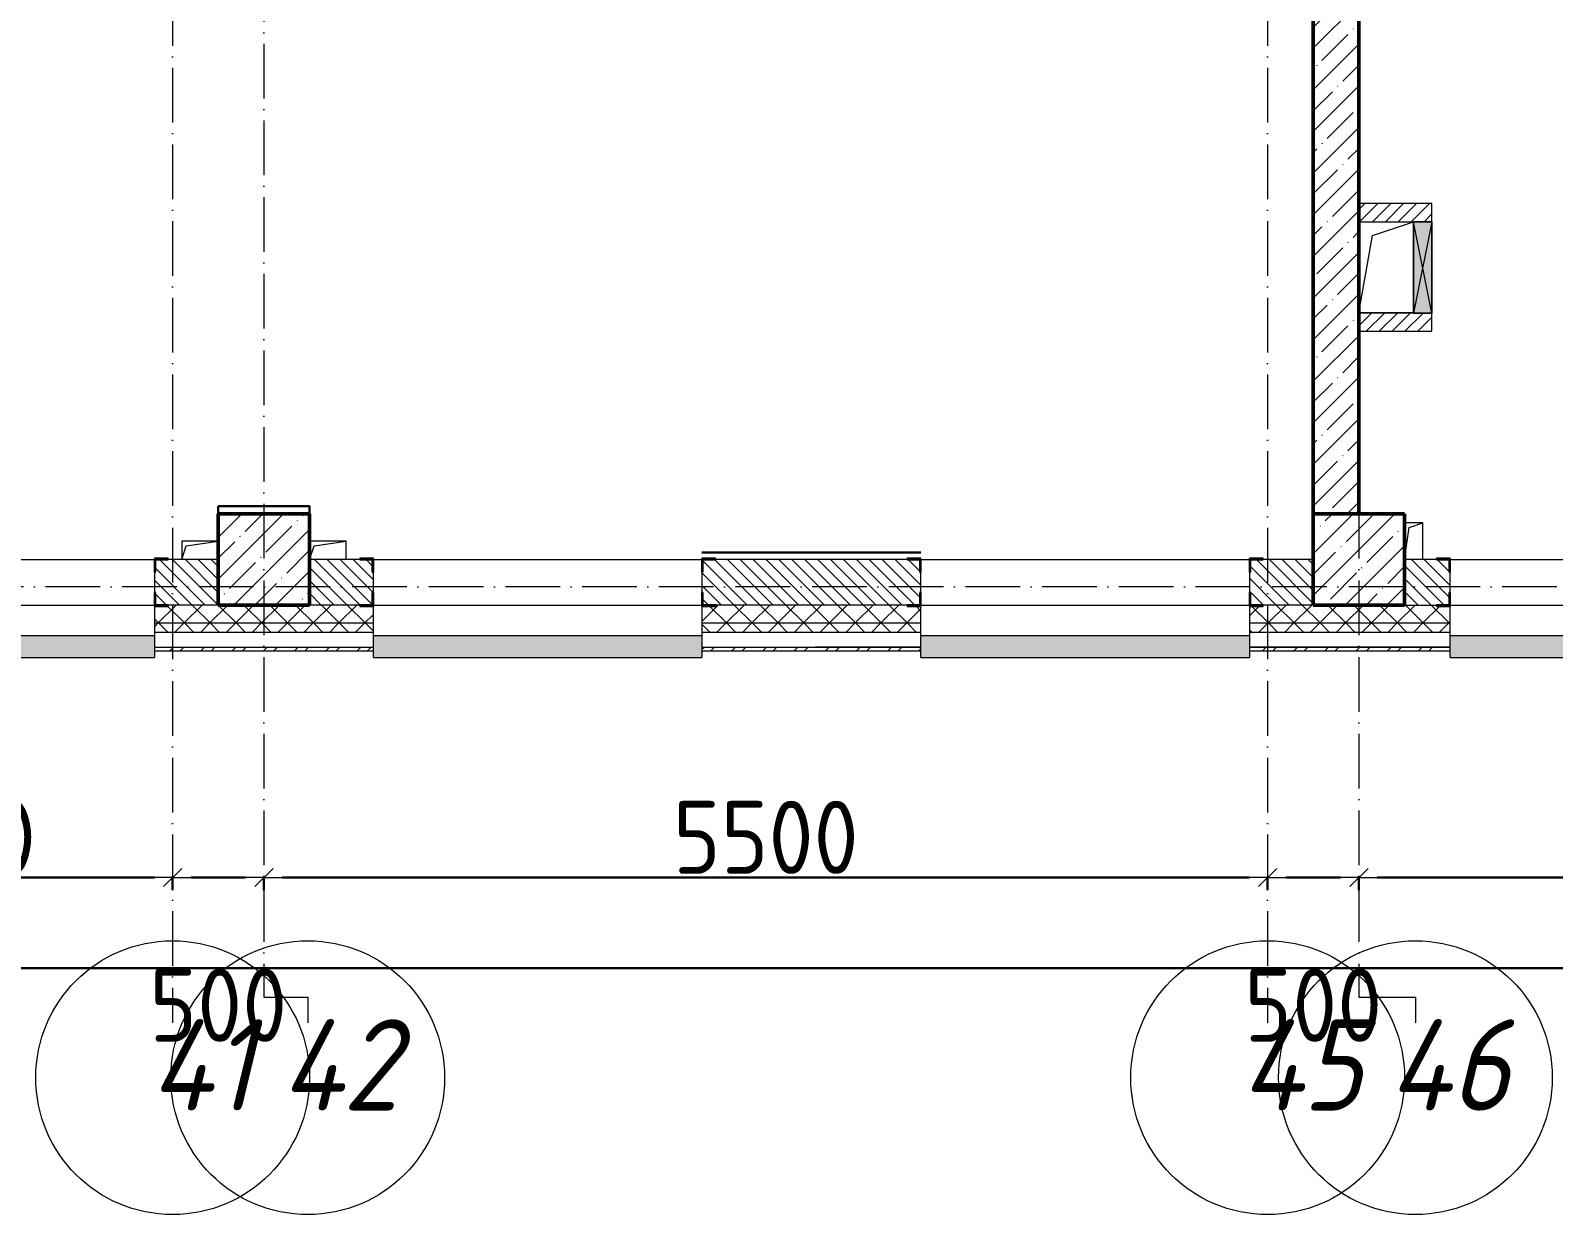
# Model space of a CAD drawing. Header units: millimetres. Extents: x -213536 to 1564669, y -45299 to 942238.
# Drawn here: x 600504 to 608849, y 623386 to 629874 of the extents above; entities that cross this region are included whole.
import ezdxf

# ---------------------------------------------------------------- set-up
doc = ezdxf.new("R2010")
doc.units = ezdxf.units.MM
doc.linetypes.add('50_200_ШТРИХ_1Т_ш5_п1_п1_', pattern=[700, 500, -100, 0, -100])
for name, color, linetype, lineweight in [('3.1) ЖБ окна 1.2 м', 102, 'Continuous', 30), ('5) Швы', 2, 'Continuous', 30), ('A-____-____-DIMS', 7, 'Continuous', 9), ('A-DETL-GENF-OTLN', 7, 'Continuous', 9), ('A-FLOR-____-OTLN', 7, 'Continuous', 9), ('A-GENM-____-MCUT', 7, 'Continuous', 25), ('A-GENM-____-OTLN', 7, 'Continuous', 9), ('A-GENM-____-OTLN-1', 7, 'Continuous', 25), ('A-GLAZ-____-OTLN', 7, 'Continuous', 9), ('A-WALL-____-MCUT', 7, 'Continuous', 13), ('A-WALL-____-MCUT-1', 7, 'Continuous', 9), ('A-WALL-____-MCUT-2', 7, 'Continuous', 50), ('A-WALL-____-OTLN', 7, 'Continuous', 9), ('A-WALL-____-PATT-1', 7, 'Continuous', 9), ('A-WALL-FNSH-MCUT-1', 7, 'Continuous', 9), ('S-COLS-____-MCUT', 7, 'Continuous', 50), ('S-COLS-____-OTLN', 7, 'Continuous', 9), ('S-GRID-____-IDEN', 7, 'Continuous', 9), ('S-GRID-____-OTLN', 7, 'Continuous', 9), ('S-GRID-____-OTLN-1', 7, '50_200_ШТРИХ_1Т_ш5_п1_п1_', 9)]:
    doc.layers.add(name, color=color, linetype=linetype, lineweight=lineweight)
doc.layers.add('A-GLAZ-____-OTLN-1', color=7, linetype='Continuous', lineweight=9, true_color=0xc0c0c0)
doc.styles.add('ISOCPEUR_I_9', font='isocpeui.ttf', dxfattribs={"width": 0.9, "height": 250})
doc.styles.add('СПДС', font='isocpeur.ttf', dxfattribs={"width": 0.9})
doc.dimstyles.new('Размера А3', dxfattribs={"dimtxt": 200, "dimasz": 100, "dimexe": 70, "dimexo": 100, "dimgap": 20, "dimtad": 1, "dimdec": 0, "dimrnd": 10, "dimzin": 0, "dimdsep": 46, "dimtxsty": 'СПДС', "dimblk": 'ARROWHEAD_6', "dimcen": 1, "dimclrd": 256, "dimclre": 256, "dimclrt": 256, "dimazin": 0, "dimtfac": 1, "dimtdec": 0, "dimtmove": 2, "dimatfit": 3, "dimfxl": 1, "dimtolj": 1, "dimtzin": 0, "dimarcsym": 0})
pattern_1 = [(135, (544282.637, 571544.04), (-35.35534, -35.35534), [])]
pattern_2 = [(45, (544282.64, 571544.04), (-70.71068, 70.71068), []), (135, (544282.64, 571544.04), (-70.71068, -70.71068), [])]
pattern_3 = [(45, (544282.637, 571544.04), (-35.35534, 35.35534), [])]
pattern_4 = [(45, (544282.64, 571544.04), (-85.53659, 85.53659), []), (45, (544339.66, 571544.04), (-85.53659, 85.53659), [])]

# ---------------------------------------------------------------- blocks, each defined once
blk = doc.blocks.new('BSC_Колонна _Прямоугольная - 500х500-V19-АР1_План отверстий 2 этажа в осях 1-64_Ю-ЯЯ')
at = {"layer": 'S-COLS-____-OTLN'}
h = blk.add_hatch(dxfattribs=at)
h.set_pattern_fill('FP_28', color=256, style=0, pattern_type=2)
h.set_pattern_definition([(45, (-63500, -55431.04), (-114.04925, 114.04925), []), (45, (-63385.95, -55431.04), (-114.04925, 114.04925), [201.613, -40.323, 3.353, -36.97])])
h.paths.add_polyline_path([(-250, -250), (250, -250), (250, 250), (-250, 250)], flags=0)
at = {"layer": 'S-COLS-____-MCUT'}
for p, q in [((250, 250), (-250, 250)), ((-250, 250), (-250, -250)), ((250, -250), (250, 250)), ((-250, -250), (250, -250))]:
    blk.add_line(p, q, dxfattribs=at)
blk = doc.blocks.new('BSC_Колонна _Прямоугольная - 500х500-V61-АР1_План отверстий 2 этажа в осях 1-64_Ю-ЯЯ')
at = {"layer": 'S-COLS-____-OTLN'}
h = blk.add_hatch(dxfattribs=at)
h.set_pattern_fill('FP_72', color=256, style=0, pattern_type=2)
h.set_pattern_definition([(45, (-57500, -55431.04), (-114.04925, 114.04925), []), (45, (-57385.95, -55431.04), (-114.04925, 114.04925), [201.613, -40.323, 3.353, -36.97])])
h.paths.add_polyline_path([(-250, -250), (250, -250), (250, 250), (-250, 250), (-250, 179.1)], flags=0)
at = {"layer": 'S-COLS-____-MCUT'}
for p, q in [((250, 250), (-250, 250)), ((-250, 250), (-250, -250)), ((250, -250), (250, 250)), ((-250, -250), (250, -250))]:
    blk.add_line(p, q, dxfattribs=at)
blk = doc.blocks.new('Фахверк_СКБ_Уголок - 250_2700-27497298-АР1_План отверстий 2 этажа в осях 1-64_Ю-ЯЯ')
at = {"layer": 'A-GENM-____-MCUT'}
for p, q in [((200, 181), (125, 181)), ((125, 181), (125, 106)), ((131, 106), (131, 175)), ((131, 175), (200, 175)), ((200, 175), (200, 181)), ((125, 106), (131, 106)), ((131, -6), (125, -6)), ((125, -6), (125, -81)), ((125, -81), (200, -81)), ((131, -75), (131, -6)), ((200, -75), (131, -75)), ((200, -81), (200, -75))]:
    blk.add_line(p, q, dxfattribs=at)
blk = doc.blocks.new('AR_Отверстие прямоугольное _в плите_ - AR_Отверстие прямоугольное _в плите_-V167-АР1_План отверстий 2 этажа в осях 1-64_Ю-ЯЯ')
at = {"layer": 'A-GENM-____-OTLN'}
for p, q in [((100, 50), (-100, 50)), ((-100, -50), (-75, 25)), ((-75, 25), (100, 50)), ((100, -50), (100, 50))]:
    blk.add_line(p, q, dxfattribs=at)
blk = doc.blocks.new('AR_Отверстие прямоугольное _в плите_ - AR_Отверстие прямоугольное _в плите_-30510843-АР1_План отверстий 2 этажа в осях 1-64_Ю-ЯЯ')
at = {"layer": 'A-GENM-____-OTLN'}
for p, q in [((50, 100), (-50, 100)), ((-25, 75), (50, 100)), ((50, -100), (50, 100)), ((-50, -100), (-25, 75))]:
    blk.add_line(p, q, dxfattribs=at)
blk = doc.blocks.new('AR_Отверстие прямоугольное _в плите_ - AR_Отверстие прямоугольное _в плите_-V175-АР1_План отверстий 2 этажа в осях 1-64_Ю-ЯЯ')
at = {"layer": 'A-GENM-____-OTLN'}
for p, q in [((100, 50), (-100, 50)), ((-100, 50), (-100, -50)), ((-100, -50), (-75, 25)), ((-75, 25), (100, 50))]:
    blk.add_line(p, q, dxfattribs=at)
blk = doc.blocks.new('AR_Отверстие прямоугольное _в плите_ - AR_Отверстие прямоугольное _в плите_-V185-АР1_План отверстий 2 этажа в осях 1-64_Ю-ЯЯ')
at = {"layer": 'A-GENM-____-OTLN'}
for p, q in [((-150, -250), (-75, 175)), ((-75, 175), (148.4, 249.5)), ((-150, -250), (150, -250))]:
    blk.add_line(p, q, dxfattribs=at)
blk = doc.blocks.new('Отлив_СКБ - Отлив витража_120_НВФ-31885687-АР1_План отверстий 2 этажа в осях 1-64_Ю-ЯЯ')
at = {"layer": 'A-GLAZ-____-OTLN-1'}
for points in [[(0, 0), (0, -2), (1800, -2), (1800, 0), (1023.3, 0)], [(0, -83), (0, -120), (1800, -120), (1800, -2), (0, -2), (0, -63)]]:
    blk.add_hatch(color=256, dxfattribs=at).paths.add_polyline_path(points, flags=0)
at = {"layer": 'A-GLAZ-____-OTLN'}
for p, q in [((0, 0), (1800, 0)), ((1800, -2), (0, -2)), ((0, -120), (0, -83)), ((1800, -83), (1800, -120)), ((0, -120), (1800, -120))]:
    blk.add_line(p, q, dxfattribs=at)
blk = doc.blocks.new('Отлив_СКБ - Отлив витража_120_НВФ-31885283-АР1_План отверстий 2 этажа в осях 1-64_Ю-ЯЯ')
at = {"layer": 'A-GLAZ-____-OTLN-1'}
for points in [[(426.1, -2), (1000, -2), (1000, 0), (0, 0), (0, -2)], [(426.1, -120), (1000, -120), (1000, -2), (0, -2), (0, -120)]]:
    blk.add_hatch(color=256, dxfattribs=at).paths.add_polyline_path(points, flags=0)
at = {"layer": 'A-GLAZ-____-OTLN'}
for p, q in [((0, 0), (1000, 0)), ((1000, -2), (0, -2)), ((0, -120), (0, -83)), ((1000, -83), (1000, -120)), ((0, -120), (1000, -120))]:
    blk.add_line(p, q, dxfattribs=at)
blk = doc.blocks.new('AR_Отверстие прямоугольное _в стене__БезПР - AR_Отверстие прямоугольное _в стене__БезПР-36789228-АР1_План отверстий 2 этажа в осях 1-64_Ю-ЯЯ')
at = {"layer": 'A-GLAZ-____-OTLN'}
blk.add_hatch(color=256, dxfattribs=at).paths.add_polyline_path([(250, -50), (250, 50), (-250, 50), (-250, -50), (-193.5, -50)], flags=0)
at = {"layer": 'A-DETL-GENF-OTLN'}
for p, q in [((-250, -50), (-250, 50)), ((-250, 50), (250, 50)), ((250, 50), (-250, -50)), ((-250, 50), (250, -50)), ((250, 50), (-250, 50)), ((-250, 50), (-250, -50)), ((250, 50), (250, -50)), ((250, -50), (250, 50)), ((250, -50), (-250, -50)), ((-250, -50), (250, -50))]:
    blk.add_line(p, q, dxfattribs=at)
at = {"layer": 'A-GLAZ-____-OTLN'}
blk.add_line((250, 50), (-250, 50), dxfattribs=at)
blk = doc.blocks.new('Ось сетки - Круг_Ø6_00__ISO-2_5_0_9K_-25732049-АР1_План отверстий 2 этажа в осях 1-64_Ю-ЯЯ')
at = {"layer": 'S-GRID-____-IDEN'}
blk.add_circle((0, 0), 3, dxfattribs=at)
blk = doc.blocks.new('ARROWHEAD_6')
at = {"color": 0, "linetype": 'Continuous'}
for p, q in [((0, 0), (-1, 0)), ((-0.5, -0.5), (0.5, 0.5))]:
    blk.add_line(p, q, dxfattribs=at)
blk = doc.blocks.new('*D5573')
at = {"layer": 'A-____-____-DIMS', "lineweight": -2, "transparency": 16777216}
for p, q in [((38908.3, 512710.5), (38908.3, 512634.4)), ((39008.3, 512704.4), (41308.3, 512704.4)), ((41408.3, 512710.5), (41408.3, 512634.4))]:
    blk.add_line(p, q, dxfattribs=at)
at = {"layer": 'Defpoints', "color": 0, "lineweight": 30, "transparency": 16777216}
for p in [(38908.3, 512810.5), (41408.3, 512810.5), (41408.3, 512704.4)]:
    blk.add_point(p, dxfattribs=at)
at = {"layer": 'A-____-____-DIMS', "lineweight": -2, "transparency": 16777216, "xscale": 100, "yscale": 100, "zscale": 100, "rotation": 180}
blk.add_blockref('ARROWHEAD_6', (38908.3, 512704.4), dxfattribs=at)
at = {"layer": 'A-____-____-DIMS', "lineweight": -2, "transparency": 16777216, "xscale": 100, "yscale": 100, "zscale": 100}
blk.add_blockref('ARROWHEAD_6', (41408.3, 512704.4), dxfattribs=at)
at = {"layer": 'A-____-____-DIMS', "transparency": 16777216, "insert": (40158.3, 512924.4), "char_height": 400, "width": 2.488, "attachment_point": 5, "style": 'СПДС'}
blk.add_mtext('\\A1;2500', dxfattribs=at)
blk = doc.blocks.new('*D5574')
at = {"layer": 'A-____-____-DIMS', "lineweight": -2, "transparency": 16777216}
for p, q in [((41408.3, 512710.5), (41408.3, 512634.4)), ((41508.3, 512704.4), (41808.3, 512704.4)), ((41908.3, 512710.5), (41908.3, 512634.4))]:
    blk.add_line(p, q, dxfattribs=at)
at = {"layer": 'Defpoints', "color": 0, "lineweight": 30, "transparency": 16777216}
for p in [(41408.3, 512810.5), (41908.3, 512810.5), (41908.3, 512704.4)]:
    blk.add_point(p, dxfattribs=at)
at = {"layer": 'A-____-____-DIMS', "lineweight": -2, "transparency": 16777216, "xscale": 100, "yscale": 100, "zscale": 100, "rotation": 180}
blk.add_blockref('ARROWHEAD_6', (41408.3, 512704.4), dxfattribs=at)
at = {"layer": 'A-____-____-DIMS', "lineweight": -2, "transparency": 16777216, "xscale": 100, "yscale": 100, "zscale": 100}
blk.add_blockref('ARROWHEAD_6', (41908.3, 512704.4), dxfattribs=at)
at = {"layer": 'A-____-____-DIMS', "transparency": 16777216, "insert": (41658.3, 512004.4), "char_height": 400, "width": 1.866, "attachment_point": 5, "style": 'СПДС'}
blk.add_mtext('\\A1;500', dxfattribs=at)
blk = doc.blocks.new('*D5575')
at = {"layer": 'A-____-____-DIMS', "lineweight": -2, "transparency": 16777216}
for p, q in [((41908.3, 512710.5), (41908.3, 512634.4)), ((42008.3, 512704.4), (47308.3, 512704.4)), ((47408.3, 512710.5), (47408.3, 512634.4))]:
    blk.add_line(p, q, dxfattribs=at)
at = {"layer": 'Defpoints', "color": 0, "lineweight": 30, "transparency": 16777216}
for p in [(41908.3, 512810.5), (47408.3, 512810.5), (47408.3, 512704.4)]:
    blk.add_point(p, dxfattribs=at)
at = {"layer": 'A-____-____-DIMS', "lineweight": -2, "transparency": 16777216, "xscale": 100, "yscale": 100, "zscale": 100, "rotation": 180}
blk.add_blockref('ARROWHEAD_6', (41908.3, 512704.4), dxfattribs=at)
at = {"layer": 'A-____-____-DIMS', "lineweight": -2, "transparency": 16777216, "xscale": 100, "yscale": 100, "zscale": 100}
blk.add_blockref('ARROWHEAD_6', (47408.3, 512704.4), dxfattribs=at)
at = {"layer": 'A-____-____-DIMS', "transparency": 16777216, "insert": (44658.3, 512924.4), "char_height": 400, "width": 2.488, "attachment_point": 5, "style": 'СПДС'}
blk.add_mtext('\\A1;5500', dxfattribs=at)
blk = doc.blocks.new('*D5576')
at = {"layer": 'A-____-____-DIMS', "lineweight": -2, "transparency": 16777216}
for p, q in [((47408.3, 512710.5), (47408.3, 512634.4)), ((47508.3, 512704.4), (47808.3, 512704.4)), ((47908.3, 512710.5), (47908.3, 512634.4))]:
    blk.add_line(p, q, dxfattribs=at)
at = {"layer": 'Defpoints', "color": 0, "lineweight": 30, "transparency": 16777216}
for p in [(47408.3, 512810.5), (47908.3, 512810.5), (47908.3, 512704.4)]:
    blk.add_point(p, dxfattribs=at)
at = {"layer": 'A-____-____-DIMS', "lineweight": -2, "transparency": 16777216, "xscale": 100, "yscale": 100, "zscale": 100, "rotation": 180}
blk.add_blockref('ARROWHEAD_6', (47408.3, 512704.4), dxfattribs=at)
at = {"layer": 'A-____-____-DIMS', "lineweight": -2, "transparency": 16777216, "xscale": 100, "yscale": 100, "zscale": 100}
blk.add_blockref('ARROWHEAD_6', (47908.3, 512704.4), dxfattribs=at)
at = {"layer": 'A-____-____-DIMS', "transparency": 16777216, "insert": (47658.3, 512004.4), "char_height": 400, "width": 1.866, "attachment_point": 5, "style": 'СПДС'}
blk.add_mtext('\\A1;500', dxfattribs=at)
blk = doc.blocks.new('*D5577')
at = {"layer": 'A-____-____-DIMS', "lineweight": -2, "transparency": 16777216}
for p, q in [((47908.3, 512710.5), (47908.3, 512634.4)), ((48008.3, 512704.4), (51008.3, 512704.4)), ((51108.3, 512710.5), (51108.3, 512634.4))]:
    blk.add_line(p, q, dxfattribs=at)
at = {"layer": 'Defpoints', "color": 0, "lineweight": 30, "transparency": 16777216}
for p in [(47908.3, 512810.5), (51108.3, 512810.5), (51108.3, 512704.4)]:
    blk.add_point(p, dxfattribs=at)
at = {"layer": 'A-____-____-DIMS', "lineweight": -2, "transparency": 16777216, "xscale": 100, "yscale": 100, "zscale": 100, "rotation": 180}
blk.add_blockref('ARROWHEAD_6', (47908.3, 512704.4), dxfattribs=at)
at = {"layer": 'A-____-____-DIMS', "lineweight": -2, "transparency": 16777216, "xscale": 100, "yscale": 100, "zscale": 100}
blk.add_blockref('ARROWHEAD_6', (51108.3, 512704.4), dxfattribs=at)
at = {"layer": 'A-____-____-DIMS', "transparency": 16777216, "insert": (49508.3, 512924.4), "char_height": 400, "width": 2.488, "attachment_point": 5, "style": 'СПДС'}
blk.add_mtext('\\A1;3200', dxfattribs=at)
blk = doc.blocks.new('*D5556')
at = {"layer": 'A-____-____-DIMS', "lineweight": -2, "transparency": 16777216}
for p, q in [((-17941.7, 512213.7), (-17941.7, 512137.6)), ((-17841.7, 512207.6), (55358.3, 512207.6)), ((55458.3, 512213.7), (55458.3, 512137.6))]:
    blk.add_line(p, q, dxfattribs=at)
at = {"layer": 'Defpoints', "color": 0, "lineweight": 30, "transparency": 16777216}
for p in [(-17941.7, 512313.7), (55458.3, 512313.7), (55458.3, 512207.6)]:
    blk.add_point(p, dxfattribs=at)
at = {"layer": 'A-____-____-DIMS', "lineweight": -2, "transparency": 16777216, "xscale": 100, "yscale": 100, "zscale": 100, "rotation": 180}
blk.add_blockref('ARROWHEAD_6', (-17941.7, 512207.6), dxfattribs=at)
at = {"layer": 'A-____-____-DIMS', "lineweight": -2, "transparency": 16777216, "xscale": 100, "yscale": 100, "zscale": 100}
blk.add_blockref('ARROWHEAD_6', (55458.3, 512207.6), dxfattribs=at)
at = {"layer": 'A-____-____-DIMS', "transparency": 16777216, "insert": (18758.3, 512427.6), "char_height": 400, "width": 3.186, "attachment_point": 5, "style": 'СПДС'}
blk.add_mtext('\\A1;73400', dxfattribs=at)
blk = doc.blocks.new('2этаж')
at = {"layer": 'S-GRID-____-OTLN-1', "color": 251, "ltscale": 0.6, "true_color": 0x636466}
for p, q in [((41408.3, 549908.8), (41408.3, 511907.5)), ((47408.3, 549908.8), (47408.3, 511907.5)), ((41908.3, 549620.5), (41908.3, 512048.6)), ((47908.3, 549620.5), (47908.3, 512048.6)), ((88482.7, 514297), (-20260.4, 514297))]:
    blk.add_line(p, q, dxfattribs=at)
at = {"layer": 'S-GRID-____-IDEN', "xscale": 250, "yscale": 250, "zscale": 99.99999999999993, "rotation": 180}
for p in [(41408.3, 511607.5), (42148.5, 511607.5), (47408.3, 511607.5), (48217.8, 511607.5)]:
    blk.add_blockref('Ось сетки - Круг_Ø6_00__ISO-2_5_0_9K_-25732049-АР1_План отверстий 2 этажа в осях 1-64_Ю-ЯЯ', p, dxfattribs=at)
at = {"layer": 'S-GRID-____-IDEN', "char_height": 500, "attachment_point": 1, "style": 'ISOCPEUR_I_9'}
for s, insert, width in [('41', (41284.2, 511927.3), 367.975), ('42', (42000.5, 511927.3), 425.696), ('45', (47260.4, 511927.3), 425.696), ('46', (48069.8, 511927.3), 425.696)]:
    blk.add_mtext(s, dxfattribs=dict(at, insert=insert, width=width))
at = {"layer": 'A-____-____-DIMS'}
for base, p1, p2, picture, middle in [((41408.3, 512704.4), (38908.3, 512810.5), (41408.3, 512810.5), '*D5573', (40158.3, 512924.4)), ((47408.3, 512704.4), (41908.3, 512810.5), (47408.3, 512810.5), '*D5575', (44658.3, 512924.4)), ((51108.3, 512704.4), (47908.3, 512810.5), (51108.3, 512810.5), '*D5577', (49508.3, 512924.4)), ((41908.3, 512704.4), (41408.3, 512810.5), (41908.3, 512810.5), '*D5574', (41658.3, 512004.4)), ((47908.3, 512704.4), (47408.3, 512810.5), (47908.3, 512810.5), '*D5576', (47658.3, 512004.4)), ((55458.3, 512207.6), (-17941.7, 512313.7), (55458.3, 512313.7), '*D5556', (18758.3, 512427.6))]:
    dim = blk.add_linear_dim(base=base, p1=p1, p2=p2, dimstyle='Размера А3', override={"dimtxt": 400}, dxfattribs=at)
    dim.commit()
    dim.dimension.update_dxf_attribs({"geometry": picture, "text_midpoint": middle})

msp = doc.modelspace()

# ---------------------------------------------------------------- hatches: boundary and pattern name
at = {"layer": 'A-WALL-____-PATT-1'}
h = msp.add_hatch(dxfattribs=at)
h.set_pattern_fill('FP_13', color=256, style=0, pattern_type=2)
h.set_pattern_definition([(45, (544282.64, 571544.04), (-114.04925, 114.04925), []), (45, (544396.69, 571544.04), (-114.04925, 114.04925), [201.612, -40.322, 3.353, -36.97])])
h.paths.add_polyline_path([(607782.6, 627225.1), (607782.6, 633775.1), (607532.6, 633775.1), (607532.6, 627225.1)], flags=0)
h.paths.add_polyline_path([(607574.3, 634025.1), (607782.6, 634025.1), (607782.6, 634225.1), (607532.6, 634225.1), (607532.6, 634025.1)], flags=0)
h = msp.add_hatch(dxfattribs=at)
h.set_pattern_fill('FP_5', color=256, style=0, pattern_type=2)
h.set_pattern_definition(pattern_3)
h.paths.add_polyline_path([(607782.6, 628825.1), (608082.6, 628825.1), (608082.6, 628925.1), (607782.6, 628925.1)], flags=0)
h = msp.add_hatch(dxfattribs=at)
h.set_pattern_fill('FP_5', color=256, style=0, pattern_type=2)
h.set_pattern_definition(pattern_3)
h.paths.add_polyline_path([(608182.6, 628825.1), (608182.6, 628925.1), (608082.6, 628925.1), (608082.6, 628825.1)], flags=0)
h = msp.add_hatch(dxfattribs=at)
h.set_pattern_fill('FP_5', color=256, style=0, pattern_type=2)
h.set_pattern_definition(pattern_3)
h.paths.add_polyline_path([(607782.6, 628225.1), (608182.6, 628225.1), (608182.6, 628325.1), (607782.6, 628325.1)], flags=0)
h = msp.add_hatch(dxfattribs=at)
h.set_pattern_fill('FP_6', color=256, style=0, pattern_type=2)
h.set_pattern_definition(pattern_1)
h.paths.add_polyline_path([(601257.6, 626725.1), (601532.6, 626725.1), (601532.6, 626975.1), (601188.6, 626975.1), (601188.6, 626906.1), (601182.6, 626906.1), (601182.6, 626794.1), (601188.6, 626794.1), (601188.6, 626725.1)], flags=0)
h.paths.add_polyline_path([(599060, 626725.1), (599376.6, 626725.1), (599376.6, 626794.1), (599382.6, 626794.1), (599382.6, 626906.1), (599376.6, 626906.1), (599376.6, 626975.1), (599032.6, 626975.1), (599032.6, 626725.1)], flags=0)
h = msp.add_hatch(dxfattribs=at)
h.set_pattern_fill('FP_6', color=256, style=0, pattern_type=2)
h.set_pattern_definition(pattern_1)
h.paths.add_polyline_path([(607188.6, 626725.1), (607532.6, 626725.1), (607532.6, 626975.1), (607188.6, 626975.1), (607188.6, 626906.1), (607182.6, 626906.1), (607182.6, 626794.1), (607188.6, 626794.1)], flags=0)
h.paths.add_polyline_path([(605307.6, 626725.1), (605376.6, 626725.1), (605376.6, 626794.1), (605382.6, 626794.1), (605382.6, 626906.1), (605376.6, 626906.1), (605376.6, 626975.1), (604188.6, 626975.1), (604188.6, 626906.1), (604182.6, 626906.1), (604182.6, 626794.1), (604188.6, 626794.1), (604188.6, 626725.1), (604362.5, 626725.1)], flags=0)
h.paths.add_polyline_path([(602376.6, 626725.1), (602376.6, 626794.1), (602382.6, 626794.1), (602382.6, 626906.1), (602376.6, 626906.1), (602376.6, 626975.1), (602032.6, 626975.1), (602032.6, 626725.1), (602307.6, 626725.1)], flags=0)
h = msp.add_hatch(dxfattribs=at)
h.set_pattern_fill('FP_6', color=256, style=0, pattern_type=2)
h.set_pattern_definition(pattern_1)
h.paths.add_polyline_path([(610732.6, 626725.1), (610732.6, 626975.1), (609288.6, 626975.1), (609288.6, 626906.1), (609282.6, 626906.1), (609282.6, 626794.1), (609288.6, 626794.1), (609288.6, 626725.1), (609665, 626725.1)], flags=0)
h.paths.add_polyline_path([(608032.6, 626725.1), (608276.6, 626725.1), (608276.6, 626794.1), (608282.6, 626794.1), (608282.6, 626906.1), (608276.6, 626906.1), (608276.6, 626975.1), (608032.6, 626975.1), (608032.6, 626969.1)], flags=0)
h = msp.add_hatch(dxfattribs=at)
h.set_pattern_fill('FP_1', color=256, style=0, pattern_type=2)
h.set_pattern_definition(pattern_2)
h.paths.add_polyline_path([(618502.5, 626625.1), (618582.6, 626625.1), (618582.6, 626725.1), (612232.6, 626725.1), (612232.6, 626625.1), (614967.5, 626625.1)], flags=0)
h.paths.add_polyline_path([(609282.6, 626625.1), (611232.6, 626625.1), (611232.6, 626725.1), (609357.6, 626725.1), (609357.6, 626719.1), (609282.6, 626719.1)], flags=0)
h.paths.add_polyline_path([(608282.6, 626625.1), (608282.6, 626719.1), (608207.6, 626719.1), (608207.6, 626725.1), (607257.6, 626725.1), (607257.6, 626719.1), (607182.6, 626719.1), (607182.6, 626625.1), (607897.5, 626625.1)], flags=0)
h.paths.add_polyline_path([(604362.5, 626625.1), (605382.6, 626625.1), (605382.6, 626719.1), (605307.6, 626719.1), (605307.6, 626725.1), (604257.6, 626725.1), (604257.6, 626719.1), (604182.6, 626719.1), (604182.6, 626625.1), (604257.6, 626625.1)], flags=0)
h.paths.add_polyline_path([(602382.6, 626625.1), (602382.6, 626719.1), (602307.6, 626719.1), (602307.6, 626725.1), (601257.6, 626725.1), (601257.6, 626719.1), (601182.6, 626719.1), (601182.6, 626625.1), (601711.2, 626625.1)], flags=0)
h.paths.add_polyline_path([(598618.1, 626625.1), (599382.6, 626625.1), (599382.6, 626719.1), (599307.6, 626719.1), (599307.6, 626725.1), (598257.6, 626725.1), (598257.6, 626719.1), (598182.6, 626719.1), (598182.6, 626625.1), (598532.6, 626625.1)], flags=0)
h.paths.add_polyline_path([(596307.6, 626625.1), (596382.6, 626625.1), (596382.6, 626719.1), (596307.6, 626719.1), (596307.6, 626725.1), (595257.6, 626725.1), (595257.6, 626719.1), (595182.6, 626719.1), (595182.6, 626625.1), (595525, 626625.1)], flags=0)
h.paths.add_polyline_path([(592182.6, 626625.1), (593382.6, 626625.1), (593382.6, 626719.1), (593307.6, 626719.1), (593307.6, 626725.1), (592257.6, 626725.1), (592257.6, 626719.1), (592182.6, 626719.1)], flags=0)
h.paths.add_polyline_path([(586757.6, 626625.1), (586832.6, 626625.1), (586832.6, 626719.1), (586757.6, 626719.1), (586757.6, 626725.1), (585707.6, 626725.1), (585707.6, 626719.1), (585632.6, 626719.1), (585632.6, 626625.1), (586687.5, 626625.1)], flags=0)
h.paths.add_polyline_path([(588707.6, 626625.1), (590382.6, 626625.1), (590382.6, 626719.1), (590307.6, 626719.1), (590307.6, 626725.1), (588707.6, 626725.1), (588707.6, 626719.1), (588632.6, 626719.1), (588632.6, 626625.1)], flags=0)
h.paths.add_polyline_path([(583757.6, 626625.1), (583832.6, 626625.1), (583832.6, 626719.1), (583757.6, 626719.1), (583757.6, 626725.1), (582707.6, 626725.1), (582707.6, 626719.1), (582632.6, 626719.1), (582632.6, 626625.1), (583482.6, 626625.1)], flags=0)
h.paths.add_polyline_path([(580832.6, 626625.1), (580832.6, 626719.1), (580757.6, 626719.1), (580757.6, 626725.1), (579707.6, 626725.1), (579707.6, 626719.1), (579632.6, 626719.1), (579632.6, 626625.1), (580501.2, 626625.1)], flags=0)
h.paths.add_polyline_path([(576632.6, 626625.1), (577832.6, 626625.1), (577832.6, 626719.1), (577757.6, 626719.1), (577757.6, 626725.1), (576707.6, 626725.1), (576707.6, 626719.1), (576632.6, 626719.1)], flags=0)
h.paths.add_polyline_path([(574832.6, 626625.1), (574832.6, 626719.1), (574757.6, 626719.1), (574757.6, 626725.1), (573707.6, 626725.1), (573707.6, 626719.1), (573632.6, 626719.1), (573632.6, 626625.1), (574757.6, 626625.1)], flags=0)
h.paths.add_polyline_path([(570982.6, 626625.1), (571832.6, 626625.1), (571832.6, 626719.1), (571757.6, 626719.1), (571757.6, 626725.1), (570707.6, 626725.1), (570707.6, 626719.1), (570632.6, 626719.1), (570632.6, 626625.1), (570780, 626625.1)], flags=0)
h.paths.add_polyline_path([(568832.6, 626625.1), (568832.6, 626719.1), (568757.6, 626719.1), (568757.6, 626725.1), (567707.6, 626725.1), (567707.6, 626719.1), (567632.6, 626719.1), (567632.6, 626625.1), (568128.7, 626625.1)], flags=0)
h.paths.add_polyline_path([(565832.6, 626625.1), (565832.6, 626719.1), (565757.6, 626719.1), (565757.6, 626725.1), (564707.6, 626725.1), (564707.6, 626719.1), (564632.6, 626719.1), (564632.6, 626625.1), (565757.6, 626625.1)], flags=0)
h.paths.add_polyline_path([(562832.6, 626625.1), (562832.6, 626719.1), (562757.6, 626719.1), (562757.6, 626725.1), (561707.6, 626725.1), (561707.6, 626719.1), (561632.6, 626719.1), (561632.6, 626625.1), (562826.2, 626625.1)], flags=0)
h.paths.add_polyline_path([(560632.6, 626625.1), (560632.6, 626719.1), (560557.6, 626719.1), (560557.6, 626725.1), (550832.6, 626725.1), (550832.6, 626625.1), (560175, 626625.1)], flags=0)
h.paths.add_polyline_path([(549832.6, 626625.1), (549832.6, 626725.1), (541832.6, 626725.1), (541832.6, 626625.1), (547802.5, 626625.1)], flags=0)
h = msp.add_hatch(dxfattribs=at)
h.set_pattern_fill('FP_1', color=256, style=0, pattern_type=2)
h.set_pattern_definition(pattern_2)
h.paths.add_polyline_path([(618582.6, 626575.1), (618582.6, 626625.1), (612232.6, 626625.1), (612232.6, 626575.1), (618502.5, 626575.1)], flags=0)
h.paths.add_polyline_path([(611232.6, 626575.1), (611232.6, 626625.1), (609282.6, 626625.1), (609282.6, 626575.1), (609665, 626575.1)], flags=0)
h.paths.add_polyline_path([(608282.6, 626575.1), (608282.6, 626625.1), (607182.6, 626625.1), (607182.6, 626575.1), (607897.5, 626575.1)], flags=0)
h.paths.add_polyline_path([(605382.6, 626575.1), (605382.6, 626625.1), (604182.6, 626625.1), (604182.6, 626575.1), (604362.5, 626575.1)], flags=0)
h.paths.add_polyline_path([(602382.6, 626575.1), (602382.6, 626625.1), (601182.6, 626625.1), (601182.6, 626575.1), (601711.2, 626575.1)], flags=0)
h.paths.add_polyline_path([(599382.6, 626575.1), (599382.6, 626625.1), (598182.6, 626625.1), (598182.6, 626575.1), (599060, 626575.1)], flags=0)
h.paths.add_polyline_path([(595182.6, 626575.1), (596382.6, 626575.1), (596382.6, 626625.1), (595182.6, 626625.1)], flags=0)
h.paths.add_polyline_path([(592873.7, 626575.1), (593382.6, 626575.1), (593382.6, 626625.1), (592182.6, 626625.1), (592182.6, 626575.1)], flags=0)
h.paths.add_polyline_path([(588632.6, 626575.1), (590382.6, 626575.1), (590382.6, 626625.1), (588632.6, 626625.1)], flags=0)
h.paths.add_polyline_path([(585632.6, 626575.1), (586832.6, 626575.1), (586832.6, 626625.1), (585632.6, 626625.1)], flags=0)
h.paths.add_polyline_path([(583832.6, 626575.1), (583832.6, 626625.1), (582632.6, 626625.1), (582632.6, 626575.1), (583152.5, 626575.1)], flags=0)
h.paths.add_polyline_path([(577832.6, 626575.1), (577832.6, 626625.1), (576632.6, 626625.1), (576632.6, 626575.1)], flags=0)
h.paths.add_polyline_path([(579632.6, 626575.1), (580832.6, 626575.1), (580832.6, 626625.1), (579632.6, 626625.1)], flags=0)
h.paths.add_polyline_path([(574832.6, 626575.1), (574832.6, 626625.1), (573632.6, 626625.1), (573632.6, 626575.1), (574315, 626575.1)], flags=0)
h.paths.add_polyline_path([(571832.6, 626575.1), (571832.6, 626625.1), (570632.6, 626625.1), (570632.6, 626575.1), (571663.7, 626575.1)], flags=0)
h.paths.add_polyline_path([(567632.6, 626575.1), (568832.6, 626575.1), (568832.6, 626625.1), (567632.6, 626625.1)], flags=0)
h.paths.add_polyline_path([(565832.6, 626575.1), (565832.6, 626625.1), (564632.6, 626625.1), (564632.6, 626575.1), (565477.5, 626575.1)], flags=0)
h.paths.add_polyline_path([(562826.2, 626575.1), (562832.6, 626575.1), (562832.6, 626625.1), (561632.6, 626625.1), (561632.6, 626575.1), (561942.5, 626575.1)], flags=0)
h.paths.add_polyline_path([(560632.6, 626575.1), (560632.6, 626625.1), (550832.6, 626625.1), (550832.6, 626575.1), (560175, 626575.1)], flags=0)
h.paths.add_polyline_path([(549832.6, 626575.1), (549832.6, 626625.1), (541732.6, 626625.1), (541732.6, 626575.1), (547802.5, 626575.1)], flags=0)
h = msp.add_hatch(dxfattribs=at)
h.set_pattern_fill('FP_3', color=256, style=0, pattern_type=2)
h.set_pattern_definition(pattern_4)
h.paths.add_polyline_path([(604802.6, 626475.1), (604802.6, 626495.1), (604182.6, 626495.1), (604182.6, 626475.1), (604362.5, 626475.1)], flags=0)
h.paths.add_polyline_path([(601711.2, 626475.1), (602382.6, 626475.1), (602382.6, 626495.1), (601182.6, 626495.1), (601182.6, 626475.1)], flags=0)
h.paths.add_polyline_path([(599382.6, 626475.1), (599382.6, 626495.1), (598182.6, 626495.1), (598182.6, 626475.1), (599060, 626475.1)], flags=0)
h.paths.add_polyline_path([(596382.6, 626475.1), (596382.6, 626495.1), (595182.6, 626495.1), (595182.6, 626475.1), (595525, 626475.1)], flags=0)
h.paths.add_polyline_path([(592873.7, 626475.1), (593382.6, 626475.1), (593382.6, 626495.1), (592182.6, 626495.1), (592182.6, 626475.1)], flags=0)
h.paths.add_polyline_path([(590382.6, 626475.1), (590382.6, 626495.1), (589517.6, 626495.1), (589517.6, 626475.1), (590222.5, 626475.1)], flags=0)
h = msp.add_hatch(dxfattribs=at)
h.set_pattern_fill('FP_3', color=256, style=0, pattern_type=2)
h.set_pattern_definition(pattern_4)
h.paths.add_polyline_path([(618482.6, 626475.1), (618482.6, 626495.1), (612232.6, 626495.1), (612232.6, 626475.1), (614967.5, 626475.1)], flags=0)
h.paths.add_polyline_path([(611232.6, 626475.1), (611232.6, 626495.1), (609282.6, 626495.1), (609282.6, 626475.1), (609665, 626475.1)], flags=0)
h.paths.add_polyline_path([(608282.6, 626475.1), (608282.6, 626495.1), (607182.6, 626495.1), (607182.6, 626475.1), (607897.5, 626475.1)], flags=0)
h.paths.add_polyline_path([(605382.6, 626475.1), (605382.6, 626495.1), (604802.6, 626495.1), (604802.6, 626475.1)], flags=0)

# ---------------------------------------------------------------- linework, layer by layer
at = {"layer": '5) Швы'}
msp.add_lwpolyline([(601532.6, 627016.2), (601532.6, 627266.2), (602032.6, 627266.2), (602032.6, 627016.2)], dxfattribs=at)
at = {"layer": '5) Швы', "lineweight": 30}
msp.add_lwpolyline([(604182.6, 627012.6), (605382.6, 627012.6)], dxfattribs=at)
at = {"layer": 'A-FLOR-____-OTLN'}
msp.add_line((608082.6, 628325.6), (607782.6, 628325.6), dxfattribs=at)
at = {"layer": 'A-WALL-____-MCUT'}
for p, q in [((601532.6, 626975.1), (601257.6, 626975.1)), ((602307.6, 626975.1), (602032.6, 626975.1)), ((605307.6, 626975.1), (604257.6, 626975.1)), ((607532.6, 626975.1), (607257.6, 626975.1)), ((608207.6, 626975.1), (608032.6, 626975.1)), ((601182.6, 626906.1), (601182.6, 626794.1)), ((602382.6, 626794.1), (602382.6, 626906.1)), ((604182.6, 626906.1), (604182.6, 626794.1)), ((605382.6, 626794.1), (605382.6, 626906.1)), ((607182.6, 626906.1), (607182.6, 626794.1)), ((608282.6, 626794.1), (608282.6, 626906.1)), ((601182.6, 626719.1), (601182.6, 626495.1)), ((602382.6, 626495.1), (602382.6, 626719.1)), ((604182.6, 626719.1), (604182.6, 626495.1)), ((605382.6, 626495.1), (605382.6, 626719.1)), ((607182.6, 626719.1), (607182.6, 626495.1)), ((608282.6, 626495.1), (608282.6, 626719.1)), ((601182.6, 626495.1), (602382.6, 626495.1)), ((604182.6, 626495.1), (605382.6, 626495.1)), ((607182.6, 626495.1), (608282.6, 626495.1))]:
    msp.add_line(p, q, dxfattribs=at)
at = {"layer": 'A-WALL-____-MCUT-1'}
for p, q in [((601532.6, 626725.1), (601257.6, 626725.1)), ((602307.6, 626725.1), (602032.6, 626725.1)), ((605307.6, 626725.1), (604257.6, 626725.1)), ((607532.6, 626725.1), (607257.6, 626725.1)), ((608032.6, 626725.1), (608207.6, 626725.1)), ((602382.6, 626625.1), (601182.6, 626625.1)), ((605382.6, 626625.1), (604182.6, 626625.1)), ((608282.6, 626625.1), (607182.6, 626625.1)), ((602382.6, 626575.1), (601182.6, 626575.1)), ((605382.6, 626575.1), (604182.6, 626575.1)), ((608282.6, 626575.1), (607182.6, 626575.1))]:
    msp.add_line(p, q, dxfattribs=at)
at = {"layer": 'A-WALL-____-MCUT-2'}
for p, q in [((607532.6, 633775.1), (607532.6, 627225.1)), ((607782.6, 627225.1), (607782.6, 633775.1))]:
    msp.add_line(p, q, dxfattribs=at)
at = {"layer": 'A-WALL-____-OTLN'}
for p, q in [((599382.6, 626975.1), (601182.6, 626975.1)), ((602382.6, 626975.1), (604182.6, 626975.1)), ((605382.6, 626975.1), (607182.6, 626975.1)), ((608282.6, 626975.1), (609282.6, 626975.1)), ((599382.6, 626725.1), (601182.6, 626725.1)), ((602382.6, 626725.1), (604182.6, 626725.1)), ((605382.6, 626725.1), (607182.6, 626725.1)), ((608282.6, 626725.1), (609282.6, 626725.1))]:
    msp.add_line(p, q, dxfattribs=at)
at = {"layer": 'A-WALL-FNSH-MCUT-1'}
for p, q in [((608182.6, 628925.1), (607782.6, 628925.1)), ((607782.6, 628925.1), (607782.6, 628825.1)), ((608182.6, 628825.1), (608182.6, 628925.1)), ((607782.6, 628825.1), (608082.6, 628825.1)), ((608082.6, 628325.1), (607782.6, 628325.1)), ((607782.6, 628325.1), (607782.6, 628225.1)), ((608182.6, 628225.1), (608182.6, 628325.1)), ((607782.6, 628225.1), (608182.6, 628225.1)), ((601182.6, 626495.1), (601182.6, 626475.1)), ((602382.6, 626475.1), (602382.6, 626495.1)), ((604182.6, 626495.1), (604182.6, 626495.1)), ((604182.6, 626495.1), (604182.6, 626475.1)), ((605382.6, 626495.1), (604802.6, 626495.1)), ((605382.6, 626475.1), (605382.6, 626495.1)), ((608282.6, 626495.1), (607182.6, 626495.1)), ((607182.6, 626495.1), (607182.6, 626475.1)), ((608282.6, 626475.1), (608282.6, 626495.1)), ((601182.6, 626475.1), (602382.6, 626475.1)), ((604182.6, 626475.1), (604802.6, 626475.1)), ((604802.6, 626475.1), (605382.6, 626475.1)), ((607182.6, 626475.1), (608282.6, 626475.1))]:
    msp.add_line(p, q, dxfattribs=at)
at = {"layer": 'S-GRID-____-OTLN'}
for p, q in [((601782.6, 624576.7), (602022.8, 624576.7)), ((602022.8, 624576.7), (602022.8, 624435.6)), ((607782.6, 624576.7), (608092.1, 624576.7)), ((608092.1, 624576.7), (608092.1, 624435.6))]:
    msp.add_line(p, q, dxfattribs=at)

# ---------------------------------------------------------------- block references
at = {"layer": '3.1) ЖБ окна 1.2 м'}
msp.add_blockref('2этаж', (559874.3, 112528.1), dxfattribs=at)
at = {"layer": 'A-GENM-____-OTLN'}
for name, p in [('AR_Отверстие прямоугольное _в плите_ - AR_Отверстие прямоугольное _в плите_-V185-АР1_План отверстий 2 этажа в осях 1-64_Ю-ЯЯ', (607932.6, 628575.6)), ('AR_Отверстие прямоугольное _в плите_ - AR_Отверстие прямоугольное _в плите_-30510843-АР1_План отверстий 2 этажа в осях 1-64_Ю-ЯЯ', (608082.6, 627075.1)), ('AR_Отверстие прямоугольное _в плите_ - AR_Отверстие прямоугольное _в плите_-V175-АР1_План отверстий 2 этажа в осях 1-64_Ю-ЯЯ', (601432.6, 627025.1)), ('AR_Отверстие прямоугольное _в плите_ - AR_Отверстие прямоугольное _в плите_-V167-АР1_План отверстий 2 этажа в осях 1-64_Ю-ЯЯ', (602132.6, 627025.1))]:
    msp.add_blockref(name, p, dxfattribs=at)
at = {"layer": 'A-GENM-____-OTLN-1'}
for p in [(601057.6, 626800.1), (604057.6, 626800.1), (607057.6, 626800.1)]:
    msp.add_blockref('Фахверк_СКБ_Уголок - 250_2700-27497298-АР1_План отверстий 2 этажа в осях 1-64_Ю-ЯЯ', p, dxfattribs=at)
at = {"layer": 'A-GENM-____-OTLN-1', "rotation": 180}
for p in [(602507.6, 626900.1), (605507.6, 626900.1), (608407.6, 626900.1)]:
    msp.add_blockref('Фахверк_СКБ_Уголок - 250_2700-27497298-АР1_План отверстий 2 этажа в осях 1-64_Ю-ЯЯ', p, dxfattribs=at)
at = {"layer": 'A-GLAZ-____-OTLN', "rotation": 270}
msp.add_blockref('AR_Отверстие прямоугольное _в стене__БезПР - AR_Отверстие прямоугольное _в стене__БезПР-36789228-АР1_План отверстий 2 этажа в осях 1-64_Ю-ЯЯ', (608132.6, 628575.1), dxfattribs=at)
at = {"layer": 'A-GLAZ-____-OTLN'}
for name, p in [('Отлив_СКБ - Отлив витража_120_НВФ-31885687-АР1_План отверстий 2 этажа в осях 1-64_Ю-ЯЯ', (599382.6, 626558.1)), ('Отлив_СКБ - Отлив витража_120_НВФ-31885687-АР1_План отверстий 2 этажа в осях 1-64_Ю-ЯЯ', (602382.6, 626558.1)), ('Отлив_СКБ - Отлив витража_120_НВФ-31885687-АР1_План отверстий 2 этажа в осях 1-64_Ю-ЯЯ', (605382.6, 626558.1)), ('Отлив_СКБ - Отлив витража_120_НВФ-31885283-АР1_План отверстий 2 этажа в осях 1-64_Ю-ЯЯ', (608282.6, 626558.1))]:
    msp.add_blockref(name, p, dxfattribs=at)
at = {"layer": 'S-COLS-____-OTLN'}
for name, p in [('BSC_Колонна _Прямоугольная - 500х500-V61-АР1_План отверстий 2 этажа в осях 1-64_Ю-ЯЯ', (601782.6, 626975.1)), ('BSC_Колонна _Прямоугольная - 500х500-V19-АР1_План отверстий 2 этажа в осях 1-64_Ю-ЯЯ', (607782.6, 626975.1))]:
    msp.add_blockref(name, p, dxfattribs=at)

doc.saveas('drawing.dxf')
